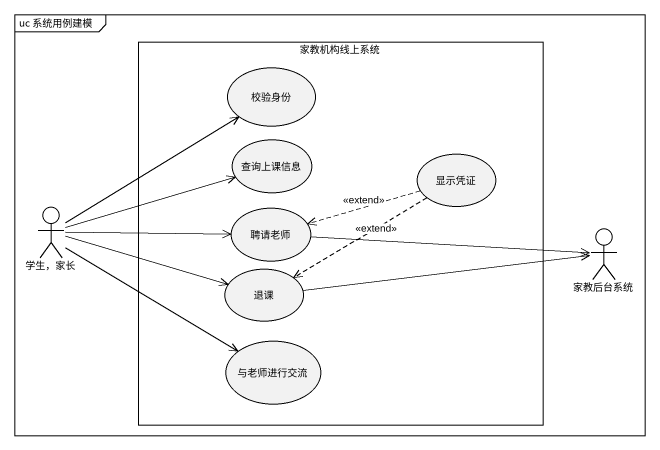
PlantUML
@startuml
mainframe uc 系统用例建模
rectangle 家教机构线上系统 {
  usecase 校验身份
  usecase 查询上课信息
  usecase 显示凭证
  usecase 聘请老师
  usecase 退课
  usecase 与老师进行交流
}
actor "学生，家长" as 学生_家长
actor 家教后台系统
显示凭证 .left.> 聘请老师 : <<extend>>
显示凭证 .left.> 退课 : <<extend>>
学生_家长 -up-> 校验身份
学生_家长 -right-> 查询上课信息
学生_家长 -right-> 聘请老师
学生_家长 -right-> 退课
学生_家长 -right-> 与老师进行交流
聘请老师 -right-> 家教后台系统
退课 -right-> 家教后台系统
@enduml
